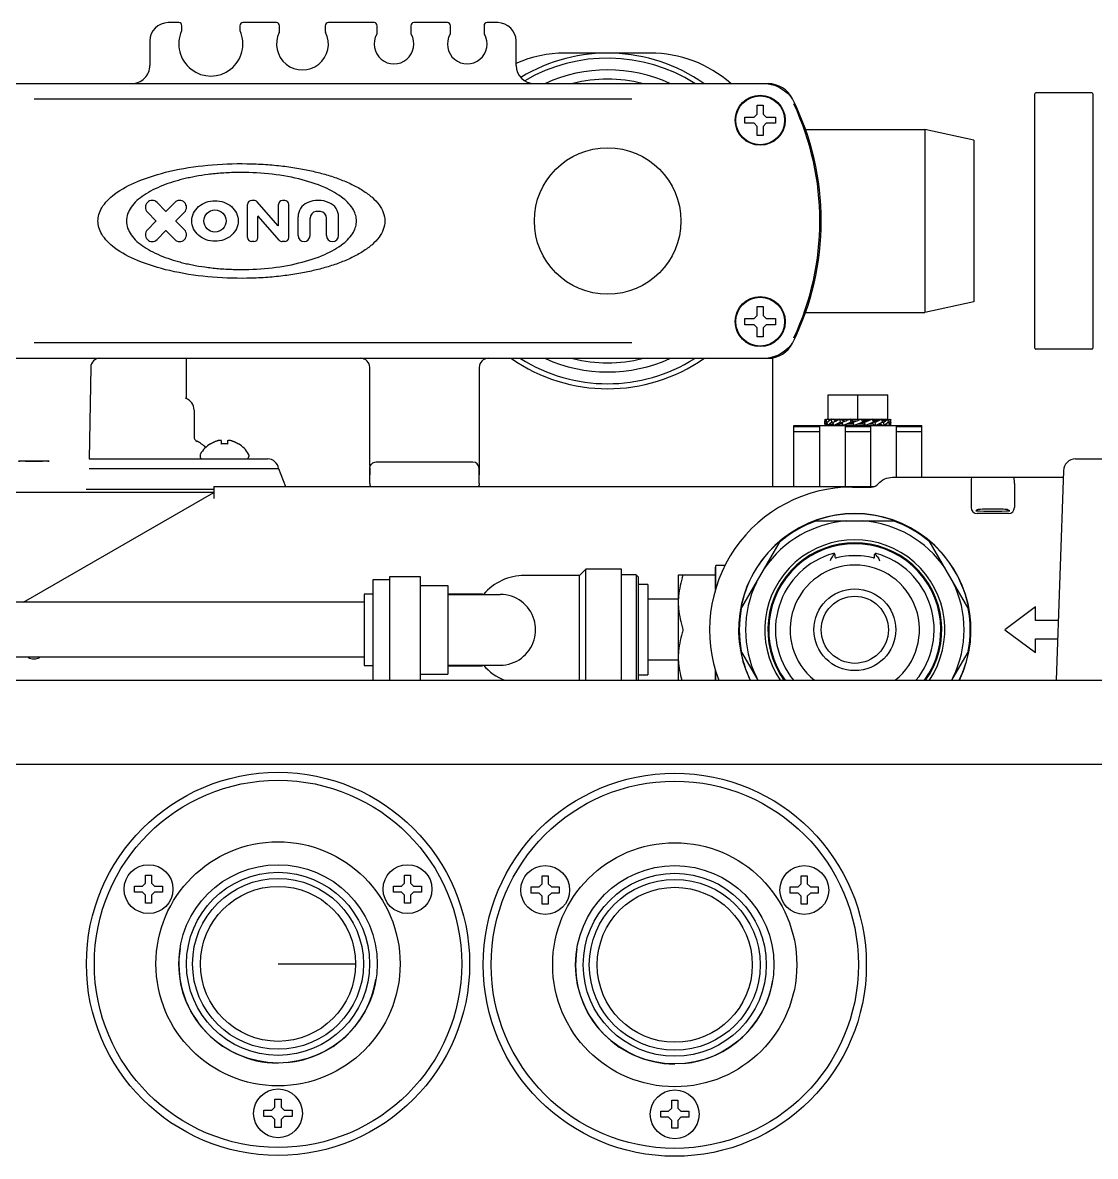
# Model space of a CAD drawing. Header units: millimetres. Extents: x 2355 to 9028, y 2010 to 7655.
# Drawn here: x 5965.4 to 6141.1, y 3091.4 to 3277.2 of the extents above; entities that cross this region are included whole.
import ezdxf

# ---------------------------------------------------------------- set-up
doc = ezdxf.new("R2010")
doc.units = ezdxf.units.MM
doc.header["$LTSCALE"] = 739.2
doc.layers.get('0').update_dxf_attribs({"linetype": 'CONTINUOUS'})
for name, color, linetype in [('_2211', 7, 'CONTINUOUS'), ('_7182', 7, 'CONTINUOUS'), ('_9295', 7, 'CONTINUOUS'), ('ASSI', 7, 'CONTINUOUS'), ('CURVE', 7, 'CONTINUOUS'), ('GEOM', 7, 'CONTINUOUS')]:
    doc.layers.add(name, color=color, linetype=linetype)

msp = doc.modelspace()

# ---------------------------------------------------------------- linework, layer by layer
at = {"color": 7, "linetype": 'Continuous'}
for p, q in [((6131.22, 3223.83), (6131.22, 3265.53)), ((6140.57, 3265.68), (6131.37, 3265.68)), ((6140.72, 3265.53), (6140.72, 3223.83)), ((6085.72, 3262.18), (6085.72, 3263.68)), ((6085.72, 3263.68), (6086.72, 3263.68)), ((6086.72, 3263.68), (6086.72, 3262.18)), ((6083.72, 3260.68), (6083.72, 3261.68)), ((6083.72, 3261.68), (6085.22, 3261.68)), ((6085.22, 3260.68), (6083.72, 3260.68)), ((6085.22, 3261.68), (6085.72, 3262.18)), ((6085.72, 3260.18), (6085.22, 3260.68)), ((6086.72, 3262.18), (6087.22, 3261.68)), ((6087.22, 3260.68), (6086.72, 3260.18)), ((6087.22, 3261.68), (6088.72, 3261.68)), ((6088.72, 3260.68), (6087.22, 3260.68)), ((6088.72, 3261.68), (6088.72, 3260.68)), ((6085.72, 3258.68), (6085.72, 3260.18)), ((6086.72, 3260.18), (6086.72, 3258.68)), ((6086.72, 3258.68), (6085.72, 3258.68)), ((6085.22, 3228.68), (6085.72, 3229.18)), ((6085.72, 3229.18), (6085.72, 3230.68)), ((6085.72, 3230.68), (6086.72, 3230.68)), ((6086.72, 3230.68), (6086.72, 3229.18)), ((6086.72, 3229.18), (6087.22, 3228.68)), ((6083.72, 3227.68), (6083.72, 3228.68)), ((6083.72, 3228.68), (6085.22, 3228.68)), ((6085.22, 3227.68), (6083.72, 3227.68)), ((6085.72, 3227.18), (6085.22, 3227.68)), ((6085.72, 3225.68), (6085.72, 3227.18)), ((6087.22, 3227.68), (6086.72, 3227.18)), ((6086.72, 3227.18), (6086.72, 3225.68)), ((6087.22, 3228.68), (6088.72, 3228.68)), ((6088.72, 3227.68), (6087.22, 3227.68)), ((6088.72, 3228.68), (6088.72, 3227.68)), ((6086.72, 3225.68), (6085.72, 3225.68)), ((6140.57, 3223.68), (6131.37, 3223.68)), ((6097.33, 3212.18), (6097.33, 3216.18)), ((6097.33, 3216.18), (6107.11, 3216.18)), ((6102.22, 3212.18), (6102.22, 3216.18)), ((6107.11, 3212.18), (6107.11, 3216.18)), ((6091.72, 3201.18), (6091.72, 3211.18)), ((6091.72, 3211.18), (6112.72, 3211.18)), ((6091.72, 3210.98), (6095.92, 3210.98)), ((6095.92, 3210.98), (6095.92, 3201.18)), ((6097.33, 3212.18), (6107.11, 3212.18)), ((6098.65, 3211.91), (6098.65, 3211.93)), ((6098.65, 3211.93), (6098.71, 3211.93)), ((6098.73, 3211.93), (6098.75, 3211.93)), ((6099.87, 3211.88), (6099.87, 3211.93)), ((6099.87, 3211.93), (6099.95, 3211.93)), ((6099.91, 3211.91), (6099.91, 3211.93)), ((6099.96, 3211.93), (6100.35, 3211.93)), ((6100.12, 3210.98), (6100.12, 3201.18)), ((6100.12, 3210.98), (6104.32, 3210.98)), ((6101.37, 3211.43), (6101.37, 3211.93)), ((6101.37, 3211.93), (6101.46, 3211.93)), ((6101.42, 3211.43), (6101.42, 3211.93)), ((6101.46, 3211.43), (6101.46, 3211.56)), ((6101.47, 3211.93), (6102.18, 3211.93)), ((6102.98, 3211.79), (6102.98, 3211.93)), ((6102.98, 3211.93), (6103.78, 3211.93)), ((6103.02, 3211.43), (6103.02, 3211.93)), ((6103.07, 3211.43), (6103.07, 3211.93)), ((6104.32, 3210.98), (6104.32, 3201.18)), ((6104.53, 3211.43), (6104.53, 3211.44)), ((6104.58, 3211.43), (6104.58, 3211.47)), ((6104.72, 3211.93), (6105.15, 3211.93)), ((6105.8, 3211.43), (6105.8, 3211.44)), ((6108.52, 3210.98), (6108.52, 3202.68)), ((6108.52, 3210.98), (6112.72, 3210.98)), ((6112.72, 3202.68), (6112.72, 3211.18)), ((5997.87, 3208.68), (5997.85, 3208.68)), ((5997.94, 3208.12), (5997.94, 3208.67)), ((5999.01, 3208.68), (5998.94, 3208.67)), ((5998.94, 3208.67), (5998.94, 3208.12)), ((6091.72, 3210.18), (6095.92, 3210.18)), ((6100.12, 3210.18), (6104.32, 3210.18)), ((6108.52, 3210.18), (6112.72, 3210.18)), ((5996.14, 3208.12), (5996.14, 3208.15)), ((6000.74, 3208.15), (6000.74, 3208.12)), ((5985, 3135.68), (5985.5, 3136.18)), ((5985.5, 3136.18), (5985.5, 3137.48)), ((5985.5, 3137.48), (5986.5, 3137.48)), ((5986.5, 3137.48), (5986.5, 3136.18)), ((5986.5, 3136.18), (5987, 3135.68)), ((6027.44, 3135.68), (6027.94, 3136.18)), ((6027.94, 3136.18), (6027.94, 3137.48)), ((6027.94, 3137.48), (6028.94, 3137.48)), ((6028.94, 3137.48), (6028.94, 3136.18)), ((6028.94, 3136.18), (6029.44, 3135.68)), ((6050.5, 3136.03), (6050.5, 3137.33)), ((6050.5, 3137.33), (6051.5, 3137.33)), ((6051.5, 3137.33), (6051.5, 3136.03)), ((6092.94, 3136.03), (6092.94, 3137.33)), ((6092.94, 3137.33), (6093.94, 3137.33)), ((6093.94, 3137.33), (6093.94, 3136.03)), ((5983.7, 3134.68), (5983.7, 3135.68)), ((5983.7, 3135.68), (5985, 3135.68)), ((5985, 3134.68), (5983.7, 3134.68)), ((5985.5, 3134.18), (5985, 3134.68)), ((5987, 3134.68), (5986.5, 3134.18)), ((5987, 3135.68), (5988.3, 3135.68)), ((5988.3, 3134.68), (5987, 3134.68)), ((5988.3, 3135.68), (5988.3, 3134.68)), ((6026.14, 3134.68), (6026.14, 3135.68)), ((6026.14, 3135.68), (6027.44, 3135.68)), ((6027.44, 3134.68), (6026.14, 3134.68)), ((6027.94, 3134.18), (6027.44, 3134.68)), ((6029.44, 3134.68), (6028.94, 3134.18)), ((6029.44, 3135.68), (6030.74, 3135.68)), ((6030.74, 3134.68), (6029.44, 3134.68)), ((6030.74, 3135.68), (6030.74, 3134.68)), ((6048.7, 3134.53), (6048.7, 3135.53)), ((6048.7, 3135.53), (6050, 3135.53)), ((6050, 3134.53), (6048.7, 3134.53)), ((6050, 3135.53), (6050.5, 3136.03)), ((6050.5, 3134.03), (6050, 3134.53)), ((6051.5, 3136.03), (6052, 3135.53)), ((6052, 3134.53), (6051.5, 3134.03)), ((6052, 3135.53), (6053.3, 3135.53)), ((6053.3, 3134.53), (6052, 3134.53)), ((6053.3, 3135.53), (6053.3, 3134.53)), ((6091.14, 3134.53), (6091.14, 3135.53)), ((6091.14, 3135.53), (6092.44, 3135.53)), ((6092.44, 3134.53), (6091.14, 3134.53)), ((6092.44, 3135.53), (6092.94, 3136.03)), ((6092.94, 3134.03), (6092.44, 3134.53)), ((6093.94, 3136.03), (6094.44, 3135.53)), ((6094.44, 3134.53), (6093.94, 3134.03)), ((6094.44, 3135.53), (6095.74, 3135.53)), ((6095.74, 3134.53), (6094.44, 3134.53)), ((6095.74, 3135.53), (6095.74, 3134.53)), ((5985.5, 3132.88), (5985.5, 3134.18)), ((5986.5, 3132.88), (5985.5, 3132.88)), ((5986.5, 3134.18), (5986.5, 3132.88)), ((6027.94, 3132.88), (6027.94, 3134.18)), ((6028.94, 3132.88), (6027.94, 3132.88)), ((6028.94, 3134.18), (6028.94, 3132.88)), ((6050.5, 3132.73), (6050.5, 3134.03)), ((6051.5, 3132.73), (6050.5, 3132.73)), ((6051.5, 3134.03), (6051.5, 3132.73)), ((6092.94, 3132.73), (6092.94, 3134.03)), ((6093.94, 3132.73), (6092.94, 3132.73)), ((6093.94, 3134.03), (6093.94, 3132.73)), ((6006.22, 3098.93), (6006.72, 3099.43)), ((6006.72, 3099.43), (6006.72, 3100.73)), ((6006.72, 3100.73), (6007.72, 3100.73)), ((6007.72, 3100.73), (6007.72, 3099.43)), ((6007.72, 3099.43), (6008.22, 3098.93)), ((6071.22, 3098.78), (6071.72, 3099.28)), ((6071.72, 3099.28), (6071.72, 3100.58)), ((6071.72, 3100.58), (6072.72, 3100.58)), ((6072.72, 3100.58), (6072.72, 3099.28)), ((6072.72, 3099.28), (6073.22, 3098.78)), ((6004.92, 3097.93), (6004.92, 3098.93)), ((6004.92, 3098.93), (6006.22, 3098.93)), ((6006.22, 3097.93), (6004.92, 3097.93)), ((6006.72, 3097.43), (6006.22, 3097.93)), ((6006.72, 3096.13), (6006.72, 3097.43)), ((6008.22, 3097.93), (6007.72, 3097.43)), ((6007.72, 3097.43), (6007.72, 3096.13)), ((6008.22, 3098.93), (6009.52, 3098.93)), ((6009.52, 3097.93), (6008.22, 3097.93)), ((6009.52, 3098.93), (6009.52, 3097.93)), ((6069.92, 3097.78), (6069.92, 3098.78)), ((6069.92, 3098.78), (6071.22, 3098.78)), ((6071.22, 3097.78), (6069.92, 3097.78)), ((6071.72, 3097.28), (6071.22, 3097.78)), ((6071.72, 3095.98), (6071.72, 3097.28)), ((6073.22, 3097.78), (6072.72, 3097.28)), ((6072.72, 3097.28), (6072.72, 3095.98)), ((6073.22, 3098.78), (6074.52, 3098.78)), ((6074.52, 3097.78), (6073.22, 3097.78)), ((6074.52, 3098.78), (6074.52, 3097.78)), ((6007.72, 3096.13), (6006.72, 3096.13)), ((6072.72, 3095.98), (6071.72, 3095.98))]:
    msp.add_line(p, q, dxfattribs=at)
at = {"linetype": 'Continuous'}
for p, q in [((6099.3, 3211.43), (6099.73, 3211.43)), ((6100.67, 3211.43), (6101.46, 3211.43)), ((6102.27, 3211.43), (6102.97, 3211.43)), ((6102.98, 3211.43), (6103.07, 3211.43)), ((6104.09, 3211.43), (6104.48, 3211.43)), ((6104.5, 3211.43), (6104.58, 3211.43)), ((6105.69, 3211.43), (6105.72, 3211.43)), ((6105.74, 3211.43), (6105.8, 3211.43))]:
    msp.add_line(p, q, dxfattribs=at)
at = {"color": 7, "linetype": 'Continuous'}
for radius in [15, 14]:
    msp.add_circle((6072.22, 3122.78), radius, dxfattribs=at)
for centre, radius, start, end in [((6131.37, 3265.53), 0.15, 90, 180), ((6140.57, 3265.53), 0.15, 360, 90), ((6131.37, 3223.83), 0.15, 180, 270), ((6140.57, 3223.83), 0.15, 270, 0), ((5998.6, 3204.13), 4.68, 107.3773, 108.465), ((5998.6, 3204.15), 4.67, 106.3949, 107.3772), ((5998.59, 3204.18), 4.64, 104.3176, 106.3964), ((5997.69, 3206.68), 2.01, 95.1401, 97.2744), ((5997.69, 3206.71), 1.98, 94.2856, 95.1372), ((5997.69, 3206.72), 1.97, 93.0233, 94.286), ((5997.69, 3206.73), 1.96, 91.9964, 93.0228), ((5997.69, 3206.73), 1.95, 90.9261, 91.9964), ((5997.69, 3206.74), 1.95, 88.8459, 90.9258), ((5997.69, 3206.73), 1.96, 87.6233, 88.8455), ((5997.69, 3206.73), 1.96, 86.7841, 87.6235), ((5997.69, 3206.71), 1.97, 85.3984, 86.7833), ((5997.69, 3206.68), 2.01, 82.7259, 84.7415), ((5999.19, 3206.7), 1.98, 94.6009, 95.2558), ((5999.19, 3206.71), 1.97, 93.2166, 94.6016), ((5999.19, 3206.73), 1.96, 92.3765, 93.2159), ((5999.19, 3206.73), 1.95, 91.1544, 92.3767), ((5999.19, 3206.74), 1.95, 89.0741, 91.1541), ((5999.19, 3206.73), 1.95, 88.0037, 89.0738), ((5999.19, 3206.73), 1.96, 86.9771, 88.0037), ((5999.19, 3206.72), 1.97, 85.714, 86.9767), ((5999.19, 3206.71), 1.98, 84.8627, 85.7144), ((5999.19, 3206.68), 2.01, 82.7256, 84.8598), ((5998.29, 3204.18), 4.64, 73.6036, 75.6824), ((5998.28, 3204.15), 4.67, 72.6228, 73.6051), ((5998.28, 3204.13), 4.68, 71.535, 72.6227), ((5998.63, 3204.07), 4.75, 118.9687, 121.5341), ((5998.62, 3204.07), 4.75, 118.0074, 118.9684), ((5998.62, 3204.07), 4.75, 116.6813, 118.0074), ((5998.62, 3204.08), 4.74, 115.5402, 116.6812), ((5998.62, 3204.08), 4.74, 114.5722, 115.5402), ((5998.62, 3204.09), 4.73, 113.3175, 114.5722), ((5998.62, 3204.09), 4.73, 112.5474, 113.3174), ((5998.61, 3204.1), 4.72, 111.0025, 112.5476), ((5998.61, 3204.1), 4.72, 110.5181, 111.0023), ((5998.61, 3204.11), 4.7, 108.4656, 110.5187), ((5998.44, 3204.36), 3.79, 95.0778, 97.5988), ((5998.44, 3204.37), 3.78, 92.5427, 95.0772), ((5998.44, 3204.38), 3.77, 87.4579, 92.5421), ((5998.44, 3204.37), 3.78, 84.9228, 87.4573), ((5998.44, 3204.36), 3.79, 82.4012, 84.9222), ((5998.27, 3204.11), 4.7, 69.4813, 71.5344), ((5998.27, 3204.1), 4.72, 68.9977, 69.4819), ((5998.27, 3204.1), 4.72, 67.4524, 68.9975), ((5998.26, 3204.09), 4.73, 66.6826, 67.4526), ((5998.26, 3204.09), 4.73, 65.4278, 66.6825), ((5998.26, 3204.08), 4.74, 64.4598, 65.4278), ((5998.26, 3204.08), 4.74, 63.3188, 64.4598), ((5998.26, 3204.07), 4.75, 61.9926, 63.3187), ((5998.26, 3204.07), 4.75, 61.0316, 61.9926), ((5998.25, 3204.07), 4.75, 58.4659, 61.0313)]:
    msp.add_arc(centre, radius, start, end, dxfattribs=at)
at = {"layer": '_2211', "color": 7, "linetype": 'Continuous'}
msp.add_arc((6101.72, 3177.68), 14.1, 324.061, 215.939, dxfattribs=at)
at = {"layer": '_7182', "color": 7, "linetype": 'Continuous'}
msp.add_arc((6101.72, 3177.68), 14.15, 324.3113, 215.6944, dxfattribs=at)
at = {"layer": '_9295', "color": 7, "linetype": 'Continuous'}
for p, q in [((6078.94, 3184.36), (6078.94, 3188.23)), ((6080.45, 3188.23), (6078.94, 3188.23)), ((6078.94, 3169.42), (6078.94, 3171))]:
    msp.add_line(p, q, dxfattribs=at)
at = {"layer": 'ASSI', "color": 7, "linetype": 'Continuous'}
for p, q in [((6097.06, 3212.17), (6096.82, 3211.65)), ((6096.82, 3211.7), (6096.85, 3212.17)), ((6096.85, 3211.18), (6096.82, 3211.65)), ((6097.09, 3211.7), (6097.06, 3212.17)), ((6097.9, 3212.17), (6097.19, 3211.65)), ((6097.28, 3211.18), (6097.19, 3211.65)), ((6097.27, 3212.14), (6097.28, 3212.17)), ((6097.7, 3212.03), (6097.58, 3212.09)), ((6097.98, 3211.7), (6097.9, 3212.17)), ((6099.26, 3212.17), (6098.18, 3211.65)), ((6098.31, 3211.18), (6098.18, 3211.65)), ((6098.28, 3212.07), (6098.31, 3212.17)), ((6098.68, 3211.93), (6098.75, 3211.93)), ((6098.86, 3211.98), (6098.76, 3212.01)), ((6099.22, 3212.15), (6099.22, 3212.18)), ((6099.22, 3211.18), (6099.22, 3211.43)), ((6099.39, 3211.7), (6099.26, 3212.17)), ((6100.97, 3212.17), (6099.65, 3211.65)), ((6099.81, 3211.18), (6099.65, 3211.65)), ((6099.91, 3211.93), (6100.35, 3211.93)), ((6101.13, 3211.7), (6100.97, 3212.17)), ((6101.42, 3211.93), (6102.18, 3211.93)), ((6102.84, 3212.17), (6101.43, 3211.65)), ((6101.6, 3211.18), (6101.43, 3211.65)), ((6101.47, 3211.93), (6101.47, 3211.91)), ((6101.47, 3211.54), (6101.47, 3211.43)), ((6103.01, 3211.7), (6102.84, 3212.17)), ((6102.97, 3211.93), (6103.02, 3211.93)), ((6102.97, 3211.81), (6102.97, 3211.93)), ((6103.78, 3211.93), (6103.07, 3211.93)), ((6104.63, 3212.17), (6103.31, 3211.65)), ((6103.47, 3211.18), (6103.31, 3211.65)), ((6104.79, 3211.7), (6104.63, 3212.17)), ((6105.15, 3211.93), (6104.72, 3211.93)), ((6106.14, 3212.17), (6105.06, 3211.65)), ((6105.19, 3211.18), (6105.06, 3211.65)), ((6105.22, 3211.93), (6105.22, 3212.18)), ((6105.22, 3212.15), (6105.58, 3211.98)), ((6105.22, 3211.18), (6105.22, 3211.2)), ((6106.27, 3211.7), (6106.14, 3212.17)), ((6106.14, 3211.18), (6106.16, 3211.28)), ((6106.35, 3211.93), (6106.2, 3211.93)), ((6106.43, 3211.93), (6106.2, 3211.93)), ((6107.16, 3212.17), (6106.46, 3211.65)), ((6106.55, 3211.18), (6106.46, 3211.65)), ((6106.55, 3212.17), (6106.74, 3212.03)), ((6107.25, 3211.7), (6107.16, 3212.17)), ((6107.16, 3211.18), (6107.17, 3211.21)), ((6107.6, 3212.17), (6107.35, 3211.65)), ((6107.38, 3211.18), (6107.35, 3211.65)), ((6107.38, 3212.17), (6107.4, 3212.14)), ((6107.63, 3211.7), (6107.6, 3212.17)), ((6107.6, 3211.18), (6107.63, 3211.65)), ((6107.62, 3211.68), (6107.63, 3211.65)), ((6107.62, 3211.65), (6107.63, 3211.65)), ((5994.44, 3206.28), (5994.44, 3206.08)), ((6002.44, 3206.28), (6002.44, 3206.08)), ((6025.52, 3186.43), (6030.52, 3186.43)), ((6056.62, 3186.58), (6047.62, 3186.58)), ((6057.67, 3187.63), (6056.62, 3186.58)), ((6056.62, 3169.42), (6056.62, 3186.58)), ((6057.67, 3169.42), (6057.67, 3187.63)), ((6063.47, 3187.63), (6057.67, 3187.63)), ((6063.47, 3169.42), (6063.47, 3187.63)), ((6065.92, 3186.68), (6063.47, 3186.68)), ((6078.94, 3187.93), (6078.92, 3187.93)), ((6022.82, 3169.43), (6022.82, 3185.93)), ((6022.82, 3185.93), (6025.52, 3185.93)), ((6030.52, 3184.95), (6035.02, 3184.95)), ((6067.82, 3185.08), (6066.22, 3185.08)), ((6067.82, 3185.08), (6067.82, 3170.28)), ((6035.02, 3183.58), (6040.72, 3183.58)), ((6035.02, 3183.48), (6043.62, 3183.48)), ((6040.72, 3183.48), (6040.72, 3183.58)), ((6072.82, 3182.68), (6067.82, 3182.68)), ((6035.02, 3171.88), (6043.62, 3171.88)), ((6035.02, 3171.78), (6040.72, 3171.78)), ((6040.72, 3171.78), (6040.72, 3171.88)), ((6072.82, 3172.68), (6067.82, 3172.68)), ((6030.52, 3170.4), (6035.02, 3170.4)), ((6066.22, 3170.28), (6067.82, 3170.28))]:
    msp.add_line(p, q, dxfattribs=at)
at = {"layer": 'ASSI', "linetype": 'Continuous'}
for p, q in [((6096.82, 3211.7), (6096.83, 3211.68)), ((6097.09, 3211.7), (6096.85, 3211.18)), ((6097.05, 3211.21), (6097.06, 3211.18)), ((6097.98, 3211.7), (6097.28, 3211.18)), ((6097.58, 3211.26), (6097.76, 3211.35)), ((6097.71, 3211.32), (6097.9, 3211.18)), ((6097.76, 3211.35), (6098, 3211.41)), ((6098, 3211.41), (6098.24, 3211.42)), ((6099.39, 3211.7), (6098.31, 3211.18)), ((6098.86, 3211.37), (6099.22, 3211.2)), ((6099.73, 3211.43), (6099.3, 3211.43)), ((6101.13, 3211.7), (6099.81, 3211.18)), ((6101.37, 3211.43), (6100.67, 3211.43)), ((6101.42, 3211.43), (6101.47, 3211.43)), ((6103.01, 3211.7), (6101.6, 3211.18)), ((6102.27, 3211.43), (6103.02, 3211.43)), ((6102.97, 3211.43), (6102.98, 3211.44)), ((6104.79, 3211.7), (6103.47, 3211.18)), ((6104.09, 3211.43), (6104.5, 3211.43)), ((6104.53, 3211.43), (6104.57, 3211.43)), ((6106.27, 3211.7), (6105.19, 3211.18)), ((6105.58, 3211.37), (6105.61, 3211.37)), ((6105.69, 3211.43), (6105.74, 3211.43)), ((6105.76, 3211.43), (6105.79, 3211.43)), ((6107.25, 3211.7), (6106.55, 3211.18)), ((6107.63, 3211.7), (6107.38, 3211.18)), ((5976.28, 3205.68), (6005.52, 3205.68)), ((5976.26, 3204.09), (6007.31, 3204.09)), ((6007.31, 3204.09), (6008.42, 3201.18))]:
    msp.add_line(p, q, dxfattribs=at)
at = {"layer": 'ASSI', "color": 7, "linetype": 'Continuous'}
for points in [[(6098.76, 3212.01), (6098.56, 3212.08), (6098.42, 3212.14)], [(6104.61, 3212.16), (6104.35, 3212.06), (6104.2, 3212.01), (6104.07, 3211.97), (6103.96, 3211.94), (6103.87, 3211.93), (6103.78, 3211.93)], [(6105.68, 3212.01), (6105.48, 3211.95), (6105.3, 3211.93), (6105.15, 3211.93)], [(6106.02, 3212.14), (6105.88, 3212.08), (6105.68, 3212.01)], [(6106.8, 3212.05), (6106.74, 3212.02), (6106.67, 3212), (6106.61, 3211.98), (6106.54, 3211.96), (6106.48, 3211.95), (6106.41, 3211.94), (6106.35, 3211.93)], [(6106.87, 3212.09), (6106.86, 3212.08), (6106.8, 3212.05)]]:
    msp.add_lwpolyline(points, dxfattribs=at)
at = {"layer": 'ASSI', "linetype": 'Continuous'}
for points in [[(6098.42, 3211.21), (6098.6, 3211.29), (6098.83, 3211.37)], [(6098.83, 3211.37), (6099.05, 3211.42), (6099.3, 3211.43)], [(6099.84, 3211.19), (6100.06, 3211.27), (6100.19, 3211.32), (6100.32, 3211.37), (6100.42, 3211.4), (6100.51, 3211.42), (6100.58, 3211.42), (6100.67, 3211.43)], [(6105.61, 3211.37), (6105.84, 3211.29), (6106.02, 3211.21)]]:
    msp.add_lwpolyline(points, dxfattribs=at)
at = {"layer": 'ASSI', "color": 7, "linetype": 'Continuous'}
for centre, radius in [((6086.22, 3261.18), 4), ((6086.22, 3228.18), 4), ((5986, 3135.18), 4), ((6007.22, 3122.93), 16.25), ((6028.44, 3135.18), 4), ((6051, 3135.03), 4), ((6072.22, 3122.78), 16.25), ((6093.44, 3135.03), 4), ((6007.22, 3122.93), 12.7), ((6072.22, 3122.78), 12.7), ((6007.22, 3098.43), 4), ((6072.22, 3098.28), 4)]:
    msp.add_circle(centre, radius, dxfattribs=at)
at = {"layer": 'ASSI', "linetype": 'Continuous'}
for centre, radius in [((6007.22, 3122.93), 30.09), ((6072.22, 3122.78), 30.09), ((6007.22, 3122.93), 20), ((6072.22, 3122.78), 20)]:
    msp.add_circle(centre, radius, dxfattribs=at)
at = {"layer": 'ASSI', "color": 7, "linetype": 'Continuous'}
for centre, radius, start, end in [((6061.22, 3244.68), 24.75, 65.6595, 114.3405), ((6061.22, 3244.68), 23.25, 75.8592, 104.1408), ((6061.22, 3244.68), 24.75, 245.6595, 294.3405), ((6061.22, 3244.68), 23.25, 255.8592, 284.1408), ((5991.42, 3213.68), 2.05, 0, 71.1003), ((6096.83, 3211.3), 0.869, 75.3593, 80.4076), ((6096.99, 3211.03), 1.14, 74.1771, 75.8457), ((6097.28, 3211.61), 0.559, 84.9096, 89.9971), ((6097.28, 3211.6), 0.564, 78.7335, 84.9076), ((6098.74, 3211.53), 0.397, 104.1862, 107.1643), ((6098.72, 3211.63), 0.298, 93.2053, 97.6836), ((6098.72, 3211.65), 0.28, 90.0111, 93.1861), ((6100.12, 3211.58), 0.394, 129.6994, 131.4927), ((6100.03, 3211.7), 0.247, 123.4927, 124.5858), ((6107.06, 3209.97), 2.29, 112.7957, 113.1035), ((6106.91, 3210.31), 1.91, 111.2517, 112.8291), ((6107.16, 3211.61), 0.56, 90.001, 100.2716), ((6108.14, 3209.97), 2.3, 113.7862, 114.4474), ((6107.63, 3211.82), 0.169, 262.6174, 266.0741), ((5992.22, 3204.68), 4.25, 42.2898, 66.0499), ((5998.64, 3204.06), 4.8, 121.4579, 149.6988), ((5998.24, 3204.06), 4.8, 30.3012, 58.5421), ((5994.84, 3206.28), 0.4, 149.6988, 180), ((5994.84, 3206.08), 0.4, 180, 270), ((6002.04, 3206.08), 0.4, 270, 360), ((6002.04, 3206.28), 0.4, 0, 30.3012), ((6101.72, 3177.68), 19.04, 334.2951, 205.7049), ((6047.62, 3177.68), 8.9, 90, 139.2729), ((6043.62, 3177.68), 5.8, 16.305, 90), ((6043.62, 3177.68), 5.8, 270, 343.7046), ((6047.62, 3177.68), 8.9, 220.7272, 248.4278)]:
    msp.add_arc(centre, radius, start, end, dxfattribs=at)
at = {"layer": 'ASSI', "linetype": 'Continuous'}
for centre, radius, start, end in [((6097.03, 3212.19), 1.01, 280.1777, 284.208), ((6096.53, 3212.86), 1.73, 293.0106, 293.883), ((6096.38, 3213.22), 2.13, 293.883, 294.588), ((6096.91, 3209.47), 2.49, 59.5972, 59.9367), ((6096.56, 3208.87), 3.18, 59.2448, 59.5943), ((6097.51, 3213.09), 1.97, 292.2774, 292.7715), ((6097.43, 3213.27), 2.16, 292.7701, 293.1378), ((6105.72, 3211.7), 0.278, 270.0137, 273.2365), ((6105.61, 3211.15), 0.305, 55.1577, 56.7339), ((6105.62, 3211.17), 0.283, 56.7466, 57.3721), ((6105.7, 3211.81), 0.386, 284.149, 285.5133), ((6107.62, 3212.06), 0.879, 255.3662, 259.4147), ((6005.52, 3203.88), 1.8, 6.9943, 90), ((5967.22, 3175.18), 2.25, 244.9906, 295.0094)]:
    msp.add_arc(centre, radius, start, end, dxfattribs=at)
at = {"layer": 'ASSI', "color": 7, "linetype": 'Continuous'}
msp.add_ellipse((5967.22, 3205.32), major_axis=(2.5, 0), ratio=0.017455, dxfattribs=at)
at = {"layer": 'ASSI', "linetype": 'Continuous'}
for points, knots in [([(6096.83, 3211.7), (6096.83, 3211.7), (6096.83, 3211.7), (6096.82, 3211.7), (6096.82, 3211.7)], [0, 0, 0, 0, 0.52642, 1, 1, 1, 1]), ([(6097.21, 3211.67), (6097.2, 3211.67), (6097.19, 3211.67), (6097.17, 3211.68), (6097.16, 3211.68)], [0, 0, 0, 0, 0.521719, 1, 1, 1, 1]), ([(6098.16, 3211.63), (6098.14, 3211.64), (6098.09, 3211.67), (6098.03, 3211.7), (6097.98, 3211.7)], [0, 0, 0, 0, 0.340451, 1, 1, 1, 1]), ([(6099.58, 3211.57), (6099.54, 3211.6), (6099.49, 3211.65), (6099.42, 3211.7), (6099.39, 3211.7)], [0, 0, 0, 0, 0.645976, 1, 1, 1, 1]), ([(6101.33, 3211.44), (6101.27, 3211.47), (6101.23, 3211.58), (6101.18, 3211.66), (6101.15, 3211.7), (6101.13, 3211.7)], [0, 0, 0, 0, 0.630134, 0.885082, 1, 1, 1, 1]), ([(6101.37, 3211.43), (6101.36, 3211.43), (6101.35, 3211.43), (6101.33, 3211.43), (6101.33, 3211.44)], [0, 0, 0, 0, 0.505931, 1, 1, 1, 1]), ([(6101.47, 3211.43), (6101.47, 3211.43), (6101.48, 3211.42), (6101.48, 3211.41), (6101.48, 3211.41)], [0, 0, 0, 0, 0.28894, 1, 1, 1, 1]), ([(6101.48, 3211.41), (6101.48, 3211.4), (6101.49, 3211.39), (6101.5, 3211.38), (6101.5, 3211.37)], [0, 0, 0, 0, 0.476572, 1, 1, 1, 1]), ([(6101.5, 3211.37), (6101.51, 3211.35), (6101.54, 3211.29), (6101.58, 3211.22), (6101.6, 3211.18)], [0, 0, 0, 0, 0.342443, 1, 1, 1, 1]), ([(6102.99, 3211.52), (6102.99, 3211.54), (6103, 3211.59), (6103, 3211.64), (6103.01, 3211.68)], [0, 0, 0, 0, 0.299909, 1, 1, 1, 1]), ([(6103.01, 3211.68), (6103.01, 3211.68), (6103.01, 3211.69), (6103.01, 3211.7), (6103.01, 3211.7)], [0, 0, 0, 0, 0.763778, 1, 1, 1, 1]), ([(6103.07, 3211.43), (6103.08, 3211.43), (6103.09, 3211.42), (6103.11, 3211.41), (6103.11, 3211.41)], [0, 0, 0, 0, 0.428565, 1, 1, 1, 1]), ([(6103.11, 3211.41), (6103.15, 3211.39), (6103.22, 3211.32), (6103.33, 3211.24), (6103.43, 3211.18), (6103.47, 3211.18)], [0, 0, 0, 0, 0.272547, 0.691082, 1, 1, 1, 1]), ([(6104.48, 3211.43), (6104.49, 3211.43), (6104.51, 3211.43), (6104.52, 3211.43), (6104.53, 3211.44)], [0, 0, 0, 0, 0.485261, 1, 1, 1, 1]), ([(6104.53, 3211.44), (6104.54, 3211.44), (6104.55, 3211.45), (6104.57, 3211.46), (6104.58, 3211.47)], [0, 0, 0, 0, 0.487765, 1, 1, 1, 1]), ([(6104.57, 3211.43), (6104.63, 3211.43), (6104.73, 3211.36), (6104.92, 3211.26), (6105.08, 3211.18), (6105.19, 3211.18)], [0, 0, 0, 0, 0.24839, 0.516358, 1, 1, 1, 1]), ([(6104.58, 3211.47), (6104.58, 3211.47), (6104.6, 3211.49), (6104.61, 3211.5), (6104.62, 3211.51)], [0, 0, 0, 0, 0.496302, 1, 1, 1, 1]), ([(6104.71, 3211.62), (6104.72, 3211.63), (6104.74, 3211.65), (6104.76, 3211.68), (6104.78, 3211.69)], [0, 0, 0, 0, 0.327457, 1, 1, 1, 1]), ([(6105.72, 3211.43), (6105.73, 3211.43), (6105.75, 3211.42), (6105.76, 3211.41), (6105.77, 3211.41)], [0, 0, 0, 0, 0.516592, 1, 1, 1, 1]), ([(6105.74, 3211.43), (6105.75, 3211.43), (6105.77, 3211.43), (6105.79, 3211.43), (6105.8, 3211.44)], [0, 0, 0, 0, 0.50146, 1, 1, 1, 1]), ([(6105.8, 3211.43), (6105.86, 3211.42), (6105.99, 3211.36), (6106.22, 3211.25), (6106.42, 3211.18), (6106.55, 3211.18)], [0, 0, 0, 0, 0.250657, 0.507567, 1, 1, 1, 1]), ([(6105.89, 3211.47), (6105.91, 3211.48), (6106, 3211.53), (6106.09, 3211.6), (6106.15, 3211.64)], [0, 0, 0, 0, 0.277, 1, 1, 1, 1])]:
    msp.add_open_spline(points, degree=3, knots=knots, dxfattribs=at)
at = {"layer": 'ASSI', "color": 7, "linetype": 'Continuous'}
for points in [[(6096.97, 3212.16), (6096.93, 3212.16), (6096.89, 3212.17), (6096.85, 3212.17)], [(6097.27, 3212.14), (6097.2, 3212.16), (6097.13, 3212.17), (6097.06, 3212.17)], [(6097.66, 3211.99), (6097.54, 3212.04), (6097.43, 3212.1), (6097.31, 3212.13)], [(6097.58, 3212.09), (6097.52, 3212.12), (6097.45, 3212.14), (6097.39, 3212.16)], [(6097.69, 3212.02), (6097.66, 3212.04), (6097.62, 3212.07), (6097.58, 3212.09)], [(6098.42, 3212.14), (6098.39, 3212.16), (6098.35, 3212.17), (6098.31, 3212.17)], [(6098.58, 3212.03), (6098.53, 3212.07), (6098.48, 3212.12), (6098.42, 3212.14)], [(6098.64, 3211.97), (6098.62, 3211.99), (6098.6, 3212.01), (6098.58, 3212.03)], [(6099.86, 3211.87), (6099.81, 3211.84), (6099.78, 3211.79), (6099.74, 3211.74)], [(6101.47, 3211.91), (6101.46, 3211.88), (6101.46, 3211.86), (6101.45, 3211.83)], [(6104.73, 3211.88), (6104.78, 3211.85), (6104.82, 3211.82), (6104.86, 3211.78)], [(6106.02, 3212.14), (6106.06, 3212.16), (6106.1, 3212.17), (6106.14, 3212.17)], [(6106.22, 3212.1), (6106.32, 3212.14), (6106.44, 3212.17), (6106.55, 3212.17)], [(6106.26, 3211.74), (6106.27, 3211.73), (6106.29, 3211.72), (6106.31, 3211.71)], [(6106.87, 3212.09), (6106.93, 3212.12), (6107, 3212.15), (6107.06, 3212.16)], [(6107.17, 3212.14), (6107.24, 3212.16), (6107.31, 3212.17), (6107.38, 3212.17)], [(6107.21, 3212.07), (6107.27, 3212.1), (6107.33, 3212.12), (6107.4, 3212.14)], [(6107.27, 3211.67), (6107.3, 3211.66), (6107.33, 3211.65), (6107.35, 3211.65)], [(6107.4, 3212.14), (6107.46, 3212.16), (6107.53, 3212.17), (6107.6, 3212.17)], [(6049.42, 3177.68), (6049.42, 3178.22), (6049.34, 3178.78), (6049.19, 3179.3)], [(6049.19, 3176.05), (6049.34, 3176.57), (6049.42, 3177.13), (6049.42, 3177.68)]]:
    msp.add_open_spline(points, degree=3, dxfattribs=at)
at = {"layer": 'ASSI', "linetype": 'Continuous'}
for points in [[(6097.05, 3211.21), (6096.98, 3211.19), (6096.91, 3211.18), (6096.85, 3211.18)], [(6097.21, 3211.27), (6097.16, 3211.25), (6097.1, 3211.23), (6097.05, 3211.21)], [(6097.2, 3211.2), (6097.16, 3211.19), (6097.11, 3211.18), (6097.06, 3211.18)], [(6097.16, 3211.68), (6097.14, 3211.69), (6097.12, 3211.7), (6097.09, 3211.7)], [(6097.58, 3211.26), (6097.49, 3211.22), (6097.38, 3211.18), (6097.28, 3211.18)], [(6098.25, 3211.27), (6098.14, 3211.22), (6098.02, 3211.18), (6097.9, 3211.18)], [(6098.42, 3211.21), (6098.39, 3211.19), (6098.35, 3211.18), (6098.31, 3211.18)], [(6099.71, 3211.47), (6099.66, 3211.5), (6099.62, 3211.54), (6099.58, 3211.57)], [(6102.98, 3211.44), (6102.98, 3211.47), (6102.99, 3211.5), (6102.99, 3211.52)], [(6104.62, 3211.51), (6104.65, 3211.54), (6104.68, 3211.58), (6104.71, 3211.62)], [(6105.78, 3211.4), (6105.8, 3211.39), (6105.83, 3211.36), (6105.85, 3211.34)], [(6105.81, 3211.44), (6105.83, 3211.45), (6105.86, 3211.46), (6105.89, 3211.47)], [(6105.85, 3211.34), (6105.9, 3211.29), (6105.96, 3211.24), (6106.02, 3211.21)], [(6106.02, 3211.21), (6106.06, 3211.19), (6106.1, 3211.18), (6106.14, 3211.18)], [(6106.75, 3211.33), (6106.79, 3211.31), (6106.83, 3211.29), (6106.87, 3211.26)], [(6106.79, 3211.36), (6106.91, 3211.31), (6107.04, 3211.25), (6107.17, 3211.21)], [(6106.87, 3211.26), (6106.96, 3211.22), (6107.06, 3211.18), (6107.16, 3211.18)], [(6107.17, 3211.21), (6107.24, 3211.2), (6107.31, 3211.18), (6107.38, 3211.18)], [(6107.46, 3211.2), (6107.5, 3211.19), (6107.55, 3211.18), (6107.6, 3211.18)]]:
    msp.add_open_spline(points, degree=3, dxfattribs=at)
at = {"layer": 'ASSI', "color": 7, "linetype": 'Continuous'}
for points, knots in [([(6098.65, 3211.93), (6098.58, 3211.93), (6098.46, 3211.99), (6098.22, 3212.1), (6098.03, 3212.17), (6097.9, 3212.17)], [0, 0, 0, 0, 0.250615, 0.507455, 1, 1, 1, 1]), ([(6098.63, 3211.91), (6098.59, 3211.9), (6098.47, 3211.85), (6098.37, 3211.76), (6098.3, 3211.71)], [0, 0, 0, 0, 0.276714, 1, 1, 1, 1]), ([(6098.68, 3211.94), (6098.67, 3211.94), (6098.66, 3211.95), (6098.65, 3211.96), (6098.64, 3211.97)], [0, 0, 0, 0, 0.494273, 1, 1, 1, 1]), ([(6098.68, 3211.92), (6098.68, 3211.92), (6098.66, 3211.92), (6098.65, 3211.92), (6098.65, 3211.92)], [0, 0, 0, 0, 0.501598, 1, 1, 1, 1]), ([(6099.82, 3211.94), (6099.67, 3211.99), (6099.51, 3212.13), (6099.3, 3212.17), (6099.26, 3212.17)], [0, 0, 0, 0, 0.776437, 1, 1, 1, 1]), ([(6099.74, 3211.74), (6099.74, 3211.73), (6099.71, 3211.7), (6099.69, 3211.67), (6099.66, 3211.66)], [0, 0, 0, 0, 0.330425, 1, 1, 1, 1]), ([(6099.87, 3211.93), (6099.86, 3211.93), (6099.84, 3211.93), (6099.83, 3211.93), (6099.82, 3211.94)], [0, 0, 0, 0, 0.469612, 1, 1, 1, 1]), ([(6099.89, 3211.9), (6099.88, 3211.9), (6099.88, 3211.89), (6099.87, 3211.88), (6099.87, 3211.88)], [0, 0, 0, 0, 0.493741, 1, 1, 1, 1]), ([(6099.91, 3211.91), (6099.91, 3211.91), (6099.9, 3211.91), (6099.89, 3211.9), (6099.89, 3211.9)], [0, 0, 0, 0, 0.495533, 1, 1, 1, 1]), ([(6099.96, 3211.93), (6099.95, 3211.93), (6099.93, 3211.92), (6099.92, 3211.91), (6099.91, 3211.91)], [0, 0, 0, 0, 0.48488, 1, 1, 1, 1]), ([(6101.34, 3211.94), (6101.24, 3212), (6101.14, 3212.11), (6101, 3212.17), (6100.97, 3212.17)], [0, 0, 0, 0, 0.810189, 1, 1, 1, 1]), ([(6101.37, 3211.93), (6101.37, 3211.93), (6101.35, 3211.93), (6101.34, 3211.93), (6101.34, 3211.94)], [0, 0, 0, 0, 0.432481, 1, 1, 1, 1]), ([(6101.44, 3211.67), (6101.43, 3211.67), (6101.43, 3211.66), (6101.43, 3211.66), (6101.43, 3211.65)], [0, 0, 0, 0, 0.761108, 1, 1, 1, 1]), ([(6101.45, 3211.83), (6101.45, 3211.81), (6101.44, 3211.76), (6101.44, 3211.71), (6101.44, 3211.67)], [0, 0, 0, 0, 0.298561, 1, 1, 1, 1]), ([(6102.95, 3211.98), (6102.94, 3212), (6102.9, 3212.06), (6102.87, 3212.13), (6102.84, 3212.17)], [0, 0, 0, 0, 0.342222, 1, 1, 1, 1]), ([(6102.96, 3211.94), (6102.96, 3211.95), (6102.95, 3211.96), (6102.95, 3211.97), (6102.95, 3211.98)], [0, 0, 0, 0, 0.475404, 1, 1, 1, 1]), ([(6102.97, 3211.93), (6102.97, 3211.93), (6102.96, 3211.94), (6102.96, 3211.94), (6102.96, 3211.94)], [0, 0, 0, 0, 0.289246, 1, 1, 1, 1]), ([(6103.07, 3211.93), (6103.08, 3211.93), (6103.1, 3211.92), (6103.11, 3211.91), (6103.12, 3211.91)], [0, 0, 0, 0, 0.506612, 1, 1, 1, 1]), ([(6103.12, 3211.91), (6103.18, 3211.87), (6103.21, 3211.77), (6103.27, 3211.69), (6103.3, 3211.65), (6103.31, 3211.65)], [0, 0, 0, 0, 0.634493, 0.886044, 1, 1, 1, 1]), ([(6104.86, 3211.78), (6104.9, 3211.75), (6104.96, 3211.7), (6105.03, 3211.65), (6105.06, 3211.65)], [0, 0, 0, 0, 0.645053, 1, 1, 1, 1]), ([(6106.31, 3211.71), (6106.33, 3211.7), (6106.38, 3211.68), (6106.43, 3211.65), (6106.46, 3211.65)], [0, 0, 0, 0, 0.33641, 1, 1, 1, 1]), ([(6107.24, 3211.69), (6107.24, 3211.68), (6107.25, 3211.68), (6107.26, 3211.67), (6107.27, 3211.67)], [0, 0, 0, 0, 0.51816, 1, 1, 1, 1])]:
    msp.add_open_spline(points, degree=3, knots=knots, dxfattribs=at)
at = {"layer": 'CURVE', "color": 40, "linetype": 'Continuous'}
msp.add_line((6007.22, 3122.93), (6019.92, 3122.93), dxfattribs=at)
at = {"layer": 'GEOM', "color": 7, "linetype": 'Continuous'}
for p, q in [((5990.97, 3277.18), (5989.22, 3277.18)), ((5991.47, 3276.02), (5991.47, 3276.68)), ((6000.97, 3276.68), (6000.97, 3276.02)), ((6006.97, 3277.18), (6001.47, 3277.18)), ((6007.47, 3275.8), (6007.47, 3276.68)), ((6014.97, 3276.68), (6014.97, 3275.8)), ((6022.97, 3277.18), (6015.47, 3277.18)), ((6023.47, 3275.55), (6023.47, 3276.68)), ((6028.97, 3276.68), (6028.97, 3275.55)), ((6034.97, 3277.18), (6029.47, 3277.18)), ((6035.47, 3275.55), (6035.47, 3276.68)), ((6040.97, 3276.68), (6040.97, 3275.55)), ((6043.22, 3277.18), (6041.47, 3277.18)), ((5986.22, 3274.18), (5986.22, 3270.18)), ((6046.22, 3270.18), (6046.22, 3274.18)), ((6068.22, 3272.18), (6054.22, 3272.18)), ((5944.94, 3267.18), (6087.5, 3267.18)), ((5967.28, 3264.68), (6065.17, 3264.68)), ((6093.62, 3259.68), (6113.22, 3259.68)), ((6113.22, 3259.68), (6113.22, 3229.68)), ((6121.22, 3257.93), (6113.22, 3259.68)), ((6121.22, 3257.93), (6121.22, 3231.43)), ((5988.81, 3246.31), (5987.4, 3247.72)), ((5988.89, 3246.31), (5990.3, 3247.72)), ((6003.3, 3248.05), (6002.91, 3248.05)), ((6007.2, 3243.92), (6003.81, 3247.82)), ((6008.31, 3248.05), (6007.97, 3248.05)), ((5987.22, 3244.72), (5985.81, 3246.13)), ((5990.48, 3244.72), (5991.9, 3246.13)), ((6002.23, 3241.98), (6002.23, 3247.37)), ((6007.29, 3243.96), (6007.29, 3247.37)), ((6008.98, 3241.98), (6008.98, 3247.37)), ((5985.81, 3243.22), (5987.22, 3244.64)), ((5991.9, 3243.22), (5990.48, 3244.64)), ((6003.92, 3241.98), (6003.92, 3245.39)), ((6007.41, 3241.53), (6004.02, 3245.43)), ((6010.5, 3242.29), (6010.5, 3245.35)), ((6012.47, 3242.29), (6012.47, 3245.11)), ((6015.17, 3242.29), (6015.17, 3245.11)), ((6017.14, 3242.29), (6017.14, 3245.35)), ((5987.4, 3241.63), (5988.81, 3243.05)), ((5990.3, 3241.63), (5988.89, 3243.05)), ((6003.25, 3241.3), (6002.91, 3241.3)), ((6008.31, 3241.3), (6007.92, 3241.3)), ((6121.22, 3231.43), (6113.22, 3229.68)), ((6093.62, 3229.68), (6113.22, 3229.68)), ((6065.17, 3224.68), (5967.28, 3224.68)), ((5944.94, 3222.18), (6087.5, 3222.18)), ((5992.22, 3215.55), (5992.22, 3222.18)), ((6088.22, 3222.26), (6088.22, 3201.18)), ((5976.54, 3220.7), (5976.28, 3205.68)), ((6022.26, 3205.27), (6022.26, 3220.68)), ((6040.18, 3220.68), (6040.18, 3205.27)), ((5993.47, 3213.68), (5993.47, 3209.29)), ((6023.28, 3205.18), (6039.16, 3205.18)), ((6137.9, 3205.68), (6256.54, 3205.68)), ((6022.26, 3201.68), (6022.26, 3203.08)), ((6040.18, 3201.68), (6040.18, 3203.08)), ((6135.9, 3203.75), (6134.7, 3169.42)), ((6107.88, 3202.68), (6135.86, 3202.68)), ((6120.76, 3201.68), (6120.76, 3197.71)), ((6127.88, 3201.68), (6127.88, 3197.71)), ((6101.32, 3201.07), (6104.38, 3201.07)), ((6121.83, 3197.36), (6121.53, 3197.18)), ((6126.89, 3196.71), (6121.75, 3196.71)), ((6127.11, 3197.18), (6126.81, 3197.36)), ((6095.19, 3195.53), (6108.25, 3195.53)), ((6083, 3180.95), (6089.53, 3192.25)), ((6120.44, 3180.95), (6113.92, 3192.25)), ((6098.47, 3190), (6098.47, 3189.64)), ((6104.97, 3189.64), (6104.97, 3190)), ((6100.72, 3189.88), (6100.72, 3189.78)), ((6100.72, 3189.88), (6102.72, 3189.88)), ((6102.72, 3189.88), (6102.72, 3189.78)), ((6025.52, 3169.42), (6025.52, 3186.43)), ((6030.52, 3186.43), (6030.52, 3169.42)), ((6065.92, 3186.68), (6065.92, 3169.42)), ((6066.22, 3186.38), (6065.92, 3186.68)), ((6066.22, 3186.38), (6066.22, 3169.42)), ((6072.82, 3169.42), (6072.82, 3186.68)), ((6072.82, 3186.68), (6078.92, 3186.68)), ((6078.92, 3184.27), (6078.92, 3187.93)), ((6035.02, 3184.95), (6035.02, 3170.4)), ((6022.82, 3183.53), (6021.32, 3183.53)), ((6021.32, 3183.52), (6021.32, 3171.83)), ((6021.32, 3182.18), (5883.44, 3182.18)), ((6131.32, 3181.43), (6126.32, 3177.68)), ((6131.32, 3179.18), (6131.32, 3181.43)), ((6135.04, 3179.18), (6131.32, 3179.18)), ((6126.32, 3177.68), (6131.32, 3173.93)), ((6131.32, 3173.93), (6131.32, 3176.18)), ((6131.32, 3176.18), (6134.94, 3176.18)), ((6085.87, 3169.42), (6083, 3174.4)), ((6120.44, 3174.4), (6117.57, 3169.42)), ((6021.32, 3173.18), (5883.44, 3173.18)), ((6021.32, 3171.83), (6022.82, 3171.83)), ((6078.92, 3169.42), (6078.92, 3171.08))]:
    msp.add_line(p, q, dxfattribs=at)
at = {"layer": 'GEOM', "linetype": 'Continuous'}
for p, q in [((6007.31, 3204.09), (6008.42, 3201.18)), ((5996.72, 3201.18), (5996.72, 3199.18)), ((5996.72, 3201.18), (6104.93, 3201.18)), ((5996.72, 3200.18), (5921.22, 3200.18)), ((5965.54, 3182.18), (5996.72, 3200.18)), ((5996.72, 3200.68), (5975.81, 3200.68)), ((5918.7, 3169.42), (6715.74, 3169.42)), ((5893.19, 3155.68), (6741.26, 3155.68))]:
    msp.add_line(p, q, dxfattribs=at)
at = {"layer": 'GEOM', "color": 7, "linetype": 'Continuous'}
for centre, radius in [((6086.22, 3261.18), 4.1), ((6061.22, 3244.68), 12), ((5996.89, 3244.68), 1.83), ((6086.22, 3228.18), 4.1), ((6101.72, 3177.68), 6.7), ((6101.72, 3177.68), 5.5), ((6007.22, 3122.93), 15), ((6007.22, 3122.93), 14)]:
    msp.add_circle(centre, radius, dxfattribs=at)
at = {"layer": 'GEOM', "linetype": 'Continuous'}
for centre in [(6007.22, 3122.93), (6072.22, 3122.78)]:
    msp.add_circle(centre, 31.39, dxfattribs=at)
at = {"layer": 'GEOM', "color": 7, "linetype": 'Continuous'}
for centre, radius, start, end in [((5989.22, 3274.18), 3, 90, 180), ((5990.97, 3276.68), 0.5, 0, 90), ((5996.22, 3273.68), 5.25, 155.9294, 24.0706), ((5990.97, 3276.02), 0.5, 335.9294, 360), ((6001.47, 3276.68), 0.5, 90, 180), ((6001.47, 3276.02), 0.5, 180, 204.0706), ((6006.97, 3276.68), 0.5, 0, 90), ((6011.22, 3273.68), 4.25, 153.4746, 26.5254), ((6006.97, 3275.8), 0.5, 333.4746, 360), ((6015.47, 3276.68), 0.5, 90, 180), ((6015.47, 3275.8), 0.5, 180, 206.5254), ((6022.97, 3276.68), 0.5, 0, 90), ((6022.97, 3275.55), 0.5, 330.0736, 360), ((6029.47, 3276.68), 0.5, 90, 180), ((6029.47, 3275.55), 0.5, 180, 209.9264), ((6034.97, 3276.68), 0.5, 0, 90), ((6034.97, 3275.55), 0.5, 330.0736, 360), ((6041.47, 3276.68), 0.5, 90, 180), ((6041.47, 3275.55), 0.5, 180, 209.9264), ((6043.22, 3274.18), 3, 0, 90), ((6026.22, 3273.68), 3.25, 150.0736, 29.9264), ((6038.22, 3273.68), 3.25, 150.0736, 29.9264), ((6054.22, 3252.18), 20, 90, 113.6505), ((6061.22, 3244.68), 27.5, 55.006, 121.1701), ((6068.22, 3252.18), 20, 48.7866, 90), ((6061.22, 3244.68), 26.68, 57.6773, 120.5528), ((6086.88, 3261.67), 5.5, 83.4921, 89.9907), ((6087.5, 3262.68), 4.5, 26.3886, 90.0016), ((6086.87, 3261.67), 5.51, 32.8128, 38.3064), ((6086.86, 3261.67), 5.52, 28.1358, 32.8162), ((6051.22, 3244.68), 45, 333.6098, 26.3902), ((6086.9, 3261.69), 5.48, 25.4942, 28.1346), ((6050.75, 3244.68), 45.25, 334.9331, 25.0669), ((5986.6, 3246.92), 1.12, 45, 225), ((5991.1, 3246.92), 1.12, 315, 135), ((6002.91, 3247.37), 0.675, 90, 180), ((6003.3, 3247.37), 0.675, 41, 90), ((6007.97, 3247.37), 0.675, 90, 180), ((6008.31, 3247.37), 0.675, 0, 90), ((6013.03, 3245.35), 2.53, 113.5782, 180), ((6013.82, 3243.55), 4.5, 66.4218, 113.5782), ((6014.61, 3245.35), 2.53, 0, 66.4218), ((5988.85, 3246.35), 0.0562, 225, 315), ((6013.59, 3245.11), 1.12, 97.6623, 180), ((6013.82, 3243.44), 2.81, 82.3377, 97.6623), ((6014.04, 3245.11), 1.12, 0, 82.3377), ((5987.18, 3244.68), 0.0562, 315, 45), ((5990.52, 3244.68), 0.0562, 135, 225), ((6003.98, 3245.39), 0.0562, 41, 180), ((6007.24, 3243.96), 0.0562, 221, 360), ((5986.6, 3242.43), 1.12, 135, 315), ((5988.85, 3243.01), 0.0562, 45, 135), ((5991.1, 3242.43), 1.12, 225, 45), ((6011.48, 3242.29), 0.984, 180, 360), ((6016.15, 3242.29), 0.984, 180, 360), ((6002.91, 3241.98), 0.675, 180, 270), ((6003.25, 3241.98), 0.675, 270, 360), ((6007.92, 3241.98), 0.675, 221, 270), ((6008.31, 3241.98), 0.675, 270, 360), ((6086.9, 3227.67), 5.48, 331.8647, 334.5058), ((6087.5, 3226.67), 4.5, 269.9984, 333.6114), ((6086.87, 3227.68), 5.51, 321.6984, 327.1872), ((6086.86, 3227.68), 5.52, 327.1837, 331.8635), ((6061.22, 3244.68), 27.5, 235.006, 304.994), ((6061.22, 3244.68), 26.68, 237.6773, 302.3227), ((6086.88, 3227.68), 5.5, 270.0093, 276.5079), ((5994.27, 3209.29), 0.8, 180, 246.0499), ((5992.22, 3204.68), 4.25, 42.2972, 66.0499), ((6039.16, 3204.17), 1, 0.0611, 90.0479), ((6137.9, 3203.68), 2, 90, 178), ((6041.44, 3204.11), 19.2, 178.598, 179.2008), ((6101.32, 3177.68), 23.39, 90, 200.7124), ((6101.72, 3177.68), 19.01, 69.9099, 110.0901), ((6101.72, 3177.68), 17.9, 94.2835, 145.7165), ((6101.72, 3177.68), 18.92, 109.3395, 130.6605), ((6101.72, 3177.68), 17.9, 34.2835, 85.7165), ((6101.72, 3177.68), 18.92, 49.3395, 70.6605), ((6101.72, 3177.68), 19.01, 129.9099, 170.0901), ((6101.72, 3177.68), 14.75, 325.926, 214.074), ((6101.72, 3177.68), 14.25, 324.5172, 215.4828), ((6101.72, 3177.68), 19.01, 9.9099, 50.0901), ((6101.72, 3177.68), 13, 105.6364, 219.5846), ((6123.77, 3170.66), 32, 142.4625, 143.6226), ((6098.27, 3190), 0.2, 360, 105.6364), ((6105.17, 3190), 0.2, 74.3636, 180), ((6079.67, 3170.66), 32, 36.3774, 37.5375), ((6101.72, 3177.68), 13, 320.4154, 74.3636), ((6101.72, 3177.68), 10.6, 308.714, 231.286), ((6098.67, 3189.64), 0.2, 180, 284.2979), ((6101.72, 3177.68), 12.15, 75.7021, 104.2979), ((6104.77, 3189.64), 0.2, 255.7021, 360), ((6101.72, 3177.68), 17.9, 154.2835, 205.7165), ((6101.72, 3177.68), 17.9, 334.2835, 25.7165), ((6101.72, 3177.68), 18.92, 169.3395, 190.6605), ((6101.72, 3177.68), 18.92, 349.3395, 10.6605), ((6101.72, 3177.68), 19.01, 189.9099, 205.7773), ((6101.72, 3177.68), 19.01, 334.2227, 350.0901), ((6007.22, 3122.93), 16.25, 89.932, 89.9997), ((6072.22, 3122.78), 16.25, 89.932, 89.9997), ((6007.22, 3122.93), 16.25, 171.0028, 269.9997), ((6072.22, 3122.78), 16.25, 171.0028, 269.9997), ((6007.22, 3122.93), 16.25, 275.0516, 351.0028), ((6072.22, 3122.78), 16.25, 275.0516, 351.0028)]:
    msp.add_arc(centre, radius, start, end, dxfattribs=at)
for centre, major_axis, ratio, start_param, end_param in [((5983.22, 3270.18), (0, 3), 0.999391, -3.141593, -1.570796), ((6049.22, 3270.18), (0, 3), 0.999391, -4.712389, -3.141593), ((5978.04, 3220.67), (1.25, -0.84), 0.998054, 2.164812, 3.716346), ((6020.76, 3220.67), (1.25, 0.83), 0.998023, -0.586855, 0.982115), ((6041.68, 3220.67), (1.25, -0.83), 0.998023, 2.159478, 3.728448), ((6120.85, 3201.68), (0, 1), 0.087489, 0, 1.570796), ((6127.79, 3201.68), (0, 1), 0.087489, -1.570796, 0), ((6121.75, 3197.71), (0.382, 0.916), 0.997889, -4.316658, -2.747363), ((6124.32, 3197.34), (2.5, 0), 0.052408, 0.087266, 3.054326), ((6126.89, 3197.71), (-0.382, 0.916), 0.997889, -3.535823, -1.966527), ((6124.32, 3197.34), (4.25, 0), 0.052408, -2.286938, -0.854655)]:
    msp.add_ellipse(centre, major_axis=major_axis, ratio=ratio, start_param=start_param, end_param=end_param, dxfattribs=at)
for points in [[(6087.5, 3267.14), (6088.9, 3266.98), (6090.32, 3266.19), (6091.19, 3265.09)], [(6091.19, 3224.27), (6090.32, 3223.16), (6088.9, 3222.37), (6087.5, 3222.21)], [(6022.25, 3204.58), (6022.26, 3204.81), (6022.26, 3205.04), (6022.26, 3205.27)], [(6022.28, 3204.18), (6022.28, 3204.45), (6022.42, 3204.74), (6022.62, 3204.93)], [(6022.62, 3204.93), (6022.8, 3205.08), (6023.05, 3205.18), (6023.28, 3205.18)], [(6040.18, 3205.27), (6040.18, 3205.05), (6040.19, 3204.83), (6040.19, 3204.61)], [(6022.26, 3203.08), (6022.26, 3203.51), (6022.24, 3203.94), (6022.25, 3204.38)], [(6022.28, 3204.18), (6022.27, 3203.81), (6022.26, 3203.44), (6022.26, 3203.08)], [(6040.18, 3203.08), (6040.18, 3203.44), (6040.17, 3203.81), (6040.16, 3204.18)], [(6040.2, 3203.99), (6040.19, 3203.68), (6040.18, 3203.38), (6040.18, 3203.08)], [(6040.19, 3204.61), (6040.2, 3204.4), (6040.2, 3204.19), (6040.2, 3203.99)], [(6022.26, 3201.68), (6022.26, 3201.51), (6022.29, 3201.33), (6022.35, 3201.17)], [(6040.18, 3201.68), (6040.18, 3201.51), (6040.15, 3201.33), (6040.09, 3201.17)], [(6104.38, 3201.07), (6104.83, 3201.07), (6105.31, 3201.29), (6105.6, 3201.63)], [(6105.6, 3201.63), (6106.14, 3202.26), (6107.05, 3202.68), (6107.88, 3202.68)], [(6098, 3189.64), (6097.86, 3189.44), (6097.75, 3189.21), (6097.68, 3188.97)], [(6105.44, 3189.64), (6105.59, 3189.44), (6105.69, 3189.21), (6105.77, 3188.97)], [(6073.45, 3186.18), (6073.11, 3185.07), (6072.88, 3183.92), (6072.82, 3182.76)], [(6072.82, 3181.59), (6072.88, 3180.44), (6073.11, 3179.28), (6073.45, 3178.18)], [(6073.45, 3177.18), (6073.11, 3176.07), (6072.88, 3174.92), (6072.82, 3173.76)], [(6072.82, 3172.59), (6072.88, 3171.52), (6073.08, 3170.45), (6073.38, 3169.42)]]:
    msp.add_open_spline(points, degree=3, dxfattribs=at)
for points, knots in [([(5977.72, 3244.68), (5977.72, 3245.03), (5977.83, 3245.78), (5978.56, 3247.42), (5980.67, 3249.46), (5984.52, 3251.45), (5989.7, 3253.01), (5995.73, 3253.94), (6001, 3254.14), (6005.11, 3253.97), (6007.95, 3253.71), (6010.17, 3253.38), (6011.82, 3253.07), (6012.96, 3252.82), (6014.07, 3252.55), (6015.53, 3252.15), (6017.29, 3251.57), (6019.28, 3250.73), (6021.08, 3249.75), (6022.6, 3248.64), (6024.09, 3247.12), (6024.72, 3245.62), (6024.72, 3244.68)], [0, 0, 0, 0, 0.019595, 0.041687, 0.098505, 0.178312, 0.28079, 0.397776, 0.516806, 0.573346, 0.626384, 0.67521, 0.697917, 0.719452, 0.740448, 0.761476, 0.80317, 0.843564, 0.88164, 0.916504, 0.94764, 1, 1, 1, 1]), ([(6020.07, 3244.68), (6020.07, 3244.97), (6019.99, 3245.61), (6019.41, 3246.98), (6017.73, 3248.71), (6014.64, 3250.4), (6010.47, 3251.72), (6005.63, 3252.51), (6001.4, 3252.68), (5998.1, 3252.54), (5995.82, 3252.32), (5994.04, 3252.04), (5992.72, 3251.78), (5991.8, 3251.57), (5990.91, 3251.34), (5989.75, 3251), (5988.33, 3250.5), (5986.73, 3249.8), (5984.89, 3248.74), (5983.07, 3247.23), (5982.37, 3245.47), (5982.37, 3244.68)], [0, 0, 0, 0, 0.020426, 0.043294, 0.101168, 0.181166, 0.283064, 0.398962, 0.516733, 0.572675, 0.625172, 0.673535, 0.696042, 0.717401, 0.73824, 0.759127, 0.800607, 0.840911, 0.879072, 0.945685, 1, 1, 1, 1]), ([(5993.1, 3244.68), (5993.1, 3245.11), (5993.3, 3246.01), (5994.17, 3247.11), (5995.43, 3247.83), (5996.89, 3248.08), (5998.36, 3247.83), (5999.62, 3247.11), (6000.48, 3246.01), (6000.69, 3245.11), (6000.69, 3244.68)], [0, 0, 0, 0, 0.117152, 0.239047, 0.367351, 0.5, 0.632649, 0.760953, 0.882849, 1, 1, 1, 1]), ([(6024.72, 3244.68), (6024.72, 3243.73), (6024.09, 3242.23), (6022.6, 3240.71), (6021.08, 3239.6), (6019.28, 3238.62), (6017.29, 3237.78), (6015.53, 3237.2), (6014.07, 3236.8), (6012.96, 3236.53), (6011.82, 3236.28), (6010.17, 3235.97), (6007.95, 3235.65), (6005.11, 3235.38), (6001, 3235.21), (5995.73, 3235.41), (5989.7, 3236.34), (5984.52, 3237.9), (5980.67, 3239.89), (5978.56, 3241.93), (5977.83, 3243.57), (5977.72, 3244.32), (5977.72, 3244.68)], [0, 0, 0, 0, 0.05236, 0.083496, 0.11836, 0.156436, 0.19683, 0.238524, 0.259552, 0.280548, 0.302083, 0.32479, 0.373616, 0.426654, 0.483194, 0.602224, 0.71921, 0.821688, 0.901495, 0.958313, 0.980405, 1, 1, 1, 1]), ([(5982.37, 3244.68), (5982.37, 3243.88), (5983.07, 3242.12), (5984.89, 3240.61), (5986.73, 3239.56), (5988.33, 3238.85), (5989.75, 3238.35), (5990.91, 3238.01), (5991.8, 3237.78), (5992.72, 3237.57), (5994.04, 3237.31), (5995.82, 3237.04), (5998.1, 3236.81), (6001.4, 3236.67), (6005.63, 3236.84), (6010.47, 3237.63), (6014.64, 3238.95), (6017.73, 3240.64), (6019.41, 3242.37), (6019.99, 3243.74), (6020.07, 3244.38), (6020.07, 3244.68)], [0, 0, 0, 0, 0.054315, 0.120928, 0.159089, 0.199393, 0.240873, 0.26176, 0.282599, 0.303958, 0.326465, 0.374828, 0.427325, 0.483267, 0.601038, 0.716936, 0.818834, 0.898831, 0.956706, 0.979574, 1, 1, 1, 1]), ([(6000.69, 3244.68), (6000.69, 3244.24), (6000.48, 3243.34), (5999.62, 3242.24), (5998.36, 3241.52), (5996.89, 3241.27), (5995.43, 3241.52), (5994.17, 3242.24), (5993.3, 3243.34), (5993.1, 3244.24), (5993.1, 3244.68)], [0, 0, 0, 0, 0.117152, 0.239048, 0.367351, 0.5, 0.632649, 0.760953, 0.882848, 1, 1, 1, 1]), ([(6073.45, 3186.18), (6073.47, 3186.24), (6073.5, 3186.37), (6073.54, 3186.52), (6073.5, 3186.68), (6073.45, 3186.68)], [0, 0, 0, 0, 0.403961, 0.711784, 1, 1, 1, 1]), ([(6073.45, 3178.18), (6073.48, 3178.1), (6073.54, 3177.77), (6073.53, 3177.42), (6073.45, 3177.18)], [0, 0, 0, 0, 0.242802, 1, 1, 1, 1])]:
    msp.add_open_spline(points, degree=3, knots=knots, dxfattribs=at)

doc.saveas('drawing.dxf')
